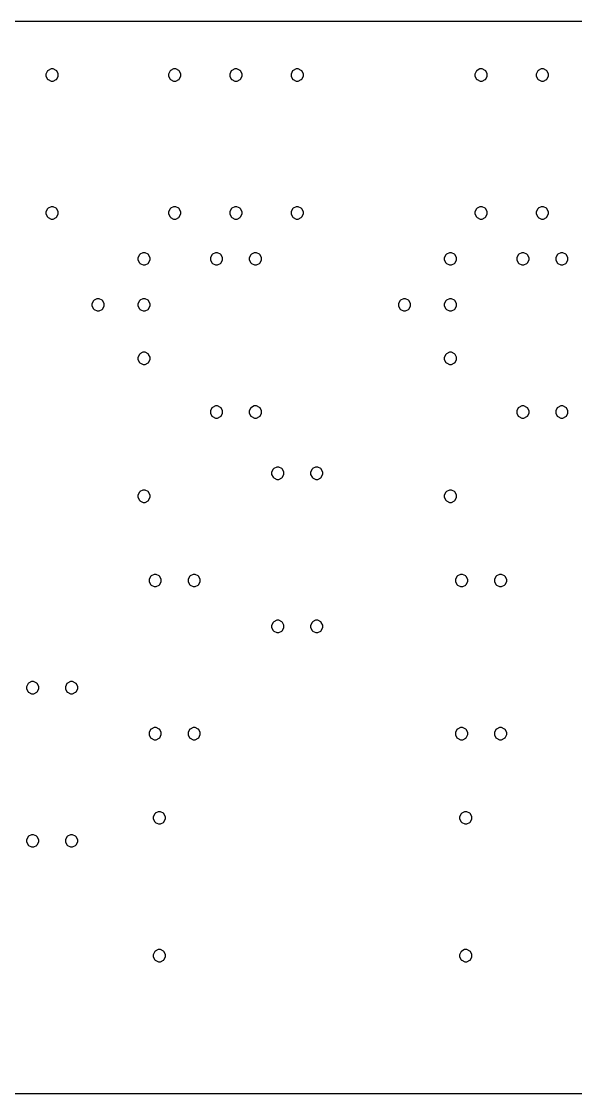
# Model space of a CAD drawing. Extents: x 0 to 294, y 0 to 70.
# Drawn here: x 184.5 to 220.7, y 0 to 70 of the extents above; entities that cross this region are included whole.
import ezdxf

# ---------------------------------------------------------------- set-up
doc = ezdxf.new("R2010")
doc.units = 0
doc.layers.get('0').update_dxf_attribs({"linetype": 'CONTINUOUS'})

msp = doc.modelspace()

# ---------------------------------------------------------------- linework, layer by layer
at = {"color": 0}
for p, q in [((220.5, 70.0003), (55.1243, 70.0003)), ((294, 70.0003), (220.5, 70.0003)), ((186.198, 66.7646), (186.1, 66.566)), ((186.1, 66.566), (186.1, 66.5)), ((186.217, 66.7826), (186.198, 66.7646)), ((186.235, 66.8016), (186.217, 66.7826)), ((186.428, 66.8997), (186.235, 66.8016)), ((186.499, 66.8997), (186.428, 66.8997)), ((186.566, 66.8997), (186.499, 66.8997)), ((186.764, 66.8016), (186.566, 66.8997)), ((186.783, 66.7826), (186.764, 66.8016)), ((186.801, 66.7646), (186.783, 66.7826)), ((186.901, 66.5716), (186.801, 66.7646)), ((186.901, 66.5), (186.901, 66.5716)), ((194.197, 66.7646), (194.099, 66.566)), ((194.099, 66.566), (194.099, 66.5)), ((194.217, 66.7826), (194.197, 66.7646)), ((194.235, 66.8016), (194.217, 66.7826)), ((194.429, 66.8997), (194.235, 66.8016)), ((194.501, 66.8997), (194.429, 66.8997)), ((194.565, 66.8997), (194.501, 66.8997)), ((194.764, 66.8016), (194.565, 66.8997)), ((194.783, 66.7826), (194.764, 66.8016)), ((194.801, 66.7646), (194.783, 66.7826)), ((194.9, 66.5716), (194.801, 66.7646)), ((194.9, 66.5), (194.9, 66.5716)), ((198.198, 66.7646), (198.1, 66.566)), ((198.1, 66.566), (198.1, 66.5)), ((198.217, 66.7826), (198.198, 66.7646)), ((198.235, 66.8016), (198.217, 66.7826)), ((198.428, 66.8997), (198.235, 66.8016)), ((198.5, 66.8997), (198.428, 66.8997)), ((198.566, 66.8997), (198.5, 66.8997)), ((198.764, 66.8016), (198.566, 66.8997)), ((198.783, 66.7826), (198.764, 66.8016)), ((198.801, 66.7646), (198.783, 66.7826)), ((198.901, 66.5716), (198.801, 66.7646)), ((198.901, 66.5), (198.901, 66.5716)), ((202.198, 66.7646), (202.1, 66.566)), ((202.1, 66.566), (202.1, 66.5)), ((202.218, 66.7826), (202.198, 66.7646)), ((202.236, 66.8016), (202.218, 66.7826)), ((202.428, 66.8997), (202.236, 66.8016)), ((202.5, 66.8997), (202.428, 66.8997)), ((202.565, 66.8997), (202.5, 66.8997)), ((202.763, 66.8016), (202.565, 66.8997)), ((202.782, 66.7826), (202.763, 66.8016)), ((202.8, 66.7646), (202.782, 66.7826)), ((202.899, 66.5716), (202.8, 66.7646)), ((202.899, 66.5), (202.899, 66.5716)), ((214.198, 66.7646), (214.1, 66.566)), ((214.1, 66.566), (214.1, 66.5)), ((214.217, 66.7826), (214.198, 66.7646)), ((214.235, 66.8016), (214.217, 66.7826)), ((214.428, 66.8997), (214.235, 66.8016)), ((214.5, 66.8997), (214.428, 66.8997)), ((214.565, 66.8997), (214.5, 66.8997)), ((214.763, 66.8016), (214.565, 66.8997)), ((214.782, 66.7826), (214.763, 66.8016)), ((214.8, 66.7646), (214.782, 66.7826)), ((214.9, 66.5716), (214.8, 66.7646)), ((214.9, 66.5), (214.9, 66.5716)), ((218.197, 66.7646), (218.099, 66.566)), ((218.099, 66.566), (218.099, 66.5)), ((218.216, 66.7826), (218.197, 66.7646)), ((218.234, 66.8016), (218.216, 66.7826)), ((218.429, 66.8997), (218.234, 66.8016)), ((218.5, 66.8997), (218.429, 66.8997)), ((218.565, 66.8997), (218.5, 66.8997)), ((218.763, 66.8016), (218.565, 66.8997)), ((218.783, 66.7826), (218.763, 66.8016)), ((218.801, 66.7646), (218.783, 66.7826)), ((218.9, 66.5716), (218.801, 66.7646)), ((218.9, 66.5), (218.9, 66.5716)), ((186.1, 66.5), (186.1, 66.4298)), ((186.1, 66.4298), (186.198, 66.2368)), ((186.198, 66.2368), (186.217, 66.2174)), ((186.217, 66.2174), (186.235, 66.1995)), ((186.235, 66.1995), (186.434, 66.1003)), ((186.434, 66.1003), (186.499, 66.1003)), ((186.499, 66.1003), (186.57, 66.1003)), ((186.57, 66.1003), (186.764, 66.1995)), ((186.764, 66.1995), (186.783, 66.2174)), ((186.783, 66.2174), (186.801, 66.2368)), ((186.801, 66.2368), (186.901, 66.4351)), ((186.901, 66.4351), (186.901, 66.5)), ((194.099, 66.5), (194.099, 66.4298)), ((194.099, 66.4298), (194.197, 66.2368)), ((194.197, 66.2368), (194.217, 66.2174)), ((194.217, 66.2174), (194.235, 66.1995)), ((194.235, 66.1995), (194.433, 66.1003)), ((194.433, 66.1003), (194.501, 66.1003)), ((194.501, 66.1003), (194.571, 66.1003)), ((194.571, 66.1003), (194.764, 66.1995)), ((194.764, 66.1995), (194.783, 66.2174)), ((194.783, 66.2174), (194.801, 66.2368)), ((194.801, 66.2368), (194.9, 66.4351)), ((194.9, 66.4351), (194.9, 66.5)), ((198.1, 66.5), (198.1, 66.4298)), ((198.1, 66.4298), (198.198, 66.2368)), ((198.198, 66.2368), (198.217, 66.2174)), ((198.217, 66.2174), (198.235, 66.1995)), ((198.235, 66.1995), (198.433, 66.1003)), ((198.433, 66.1003), (198.5, 66.1003)), ((198.5, 66.1003), (198.57, 66.1003)), ((198.57, 66.1003), (198.764, 66.1995)), ((198.764, 66.1995), (198.783, 66.2174)), ((198.783, 66.2174), (198.801, 66.2368)), ((198.801, 66.2368), (198.901, 66.4351)), ((198.901, 66.4351), (198.901, 66.5)), ((202.1, 66.5), (202.1, 66.4298)), ((202.1, 66.4298), (202.198, 66.2368)), ((202.198, 66.2368), (202.218, 66.2174)), ((202.218, 66.2174), (202.236, 66.1995)), ((202.236, 66.1995), (202.434, 66.1003)), ((202.434, 66.1003), (202.5, 66.1003)), ((202.5, 66.1003), (202.57, 66.1003)), ((202.57, 66.1003), (202.763, 66.1995)), ((202.763, 66.1995), (202.782, 66.2174)), ((202.782, 66.2174), (202.8, 66.2368)), ((202.8, 66.2368), (202.899, 66.4351)), ((202.899, 66.4351), (202.899, 66.5)), ((214.1, 66.5), (214.1, 66.4298)), ((214.1, 66.4298), (214.198, 66.2368)), ((214.198, 66.2368), (214.217, 66.2174)), ((214.217, 66.2174), (214.235, 66.1995)), ((214.235, 66.1995), (214.434, 66.1003)), ((214.434, 66.1003), (214.5, 66.1003)), ((214.5, 66.1003), (214.57, 66.1003)), ((214.57, 66.1003), (214.763, 66.1995)), ((214.763, 66.1995), (214.782, 66.2174)), ((214.782, 66.2174), (214.8, 66.2368)), ((214.8, 66.2368), (214.9, 66.4351)), ((214.9, 66.4351), (214.9, 66.5)), ((218.099, 66.5), (218.099, 66.4298)), ((218.099, 66.4298), (218.197, 66.2368)), ((218.197, 66.2368), (218.216, 66.2174)), ((218.216, 66.2174), (218.234, 66.1995)), ((218.234, 66.1995), (218.433, 66.1003)), ((218.433, 66.1003), (218.5, 66.1003)), ((218.5, 66.1003), (218.571, 66.1003)), ((218.571, 66.1003), (218.763, 66.1995)), ((218.763, 66.1995), (218.783, 66.2174)), ((218.783, 66.2174), (218.801, 66.2368)), ((218.801, 66.2368), (218.9, 66.4351)), ((218.9, 66.4351), (218.9, 66.5)), ((186.198, 57.7645), (186.1, 57.5663)), ((186.1, 57.5663), (186.1, 57.5)), ((186.1, 57.5), (186.1, 57.4298)), ((186.1, 57.4298), (186.198, 57.2368)), ((186.217, 57.7825), (186.198, 57.7645)), ((186.235, 57.8019), (186.217, 57.7825)), ((186.428, 57.8997), (186.235, 57.8019)), ((186.499, 57.8997), (186.428, 57.8997)), ((186.566, 57.8997), (186.499, 57.8997)), ((186.764, 57.8019), (186.566, 57.8997)), ((186.783, 57.7825), (186.764, 57.8019)), ((186.801, 57.7645), (186.783, 57.7825)), ((186.901, 57.5716), (186.801, 57.7645)), ((186.801, 57.2368), (186.901, 57.4354)), ((186.901, 57.5), (186.901, 57.5716)), ((186.901, 57.4354), (186.901, 57.5)), ((194.197, 57.7645), (194.099, 57.5663)), ((194.099, 57.5663), (194.099, 57.5)), ((194.099, 57.5), (194.099, 57.4298)), ((194.099, 57.4298), (194.197, 57.2368)), ((194.217, 57.7825), (194.197, 57.7645)), ((194.235, 57.8019), (194.217, 57.7825)), ((194.429, 57.8997), (194.235, 57.8019)), ((194.501, 57.8997), (194.429, 57.8997)), ((194.565, 57.8997), (194.501, 57.8997)), ((194.764, 57.8019), (194.565, 57.8997)), ((194.783, 57.7825), (194.764, 57.8019)), ((194.801, 57.7645), (194.783, 57.7825)), ((194.9, 57.5716), (194.801, 57.7645)), ((194.801, 57.2368), (194.9, 57.4354)), ((194.9, 57.5), (194.9, 57.5716)), ((194.9, 57.4354), (194.9, 57.5)), ((198.198, 57.7645), (198.1, 57.5663)), ((198.1, 57.5663), (198.1, 57.5)), ((198.1, 57.5), (198.1, 57.4298)), ((198.1, 57.4298), (198.198, 57.2368)), ((198.217, 57.7825), (198.198, 57.7645)), ((198.235, 57.8019), (198.217, 57.7825)), ((198.428, 57.8997), (198.235, 57.8019)), ((198.5, 57.8997), (198.428, 57.8997)), ((198.566, 57.8997), (198.5, 57.8997)), ((198.764, 57.8019), (198.566, 57.8997)), ((198.783, 57.7825), (198.764, 57.8019)), ((198.801, 57.7645), (198.783, 57.7825)), ((198.901, 57.5716), (198.801, 57.7645)), ((198.801, 57.2368), (198.901, 57.4354)), ((198.901, 57.5), (198.901, 57.5716)), ((198.901, 57.4354), (198.901, 57.5)), ((202.198, 57.7645), (202.1, 57.5663)), ((202.1, 57.5663), (202.1, 57.5)), ((202.1, 57.5), (202.1, 57.4298)), ((202.1, 57.4298), (202.198, 57.2368)), ((202.218, 57.7825), (202.198, 57.7645)), ((202.236, 57.8019), (202.218, 57.7825)), ((202.428, 57.8997), (202.236, 57.8019)), ((202.5, 57.8997), (202.428, 57.8997)), ((202.565, 57.8997), (202.5, 57.8997)), ((202.763, 57.8019), (202.565, 57.8997)), ((202.782, 57.7825), (202.763, 57.8019)), ((202.8, 57.7645), (202.782, 57.7825)), ((202.899, 57.5716), (202.8, 57.7645)), ((202.8, 57.2368), (202.899, 57.4354)), ((202.899, 57.5), (202.899, 57.5716)), ((202.899, 57.4354), (202.899, 57.5)), ((214.198, 57.7645), (214.1, 57.5663)), ((214.1, 57.5663), (214.1, 57.5)), ((214.1, 57.5), (214.1, 57.4298)), ((214.1, 57.4298), (214.198, 57.2368)), ((214.217, 57.7825), (214.198, 57.7645)), ((214.235, 57.8019), (214.217, 57.7825)), ((214.428, 57.8997), (214.235, 57.8019)), ((214.5, 57.8997), (214.428, 57.8997)), ((214.565, 57.8997), (214.5, 57.8997)), ((214.763, 57.8019), (214.565, 57.8997)), ((214.782, 57.7825), (214.763, 57.8019)), ((214.8, 57.7645), (214.782, 57.7825)), ((214.9, 57.5716), (214.8, 57.7645)), ((214.8, 57.2368), (214.9, 57.4354)), ((214.9, 57.5), (214.9, 57.5716)), ((214.9, 57.4354), (214.9, 57.5)), ((218.197, 57.7645), (218.099, 57.5663)), ((218.099, 57.5663), (218.099, 57.5)), ((218.099, 57.5), (218.099, 57.4298)), ((218.099, 57.4298), (218.197, 57.2368)), ((218.216, 57.7825), (218.197, 57.7645)), ((218.234, 57.8019), (218.216, 57.7825)), ((218.429, 57.8997), (218.234, 57.8019)), ((218.5, 57.8997), (218.429, 57.8997)), ((218.565, 57.8997), (218.5, 57.8997)), ((218.763, 57.8019), (218.565, 57.8997)), ((218.783, 57.7825), (218.763, 57.8019)), ((218.801, 57.7645), (218.783, 57.7825)), ((218.9, 57.5716), (218.801, 57.7645)), ((218.801, 57.2368), (218.9, 57.4354)), ((218.9, 57.5), (218.9, 57.5716)), ((218.9, 57.4354), (218.9, 57.5)), ((186.198, 57.2368), (186.217, 57.2174)), ((186.217, 57.2174), (186.235, 57.1997)), ((186.235, 57.1997), (186.434, 57.1003)), ((186.434, 57.1003), (186.499, 57.1003)), ((186.499, 57.1003), (186.57, 57.1003)), ((186.57, 57.1003), (186.764, 57.1997)), ((186.764, 57.1997), (186.783, 57.2174)), ((186.783, 57.2174), (186.801, 57.2368)), ((194.197, 57.2368), (194.217, 57.2174)), ((194.217, 57.2174), (194.235, 57.1997)), ((194.235, 57.1997), (194.433, 57.1003)), ((194.433, 57.1003), (194.501, 57.1003)), ((194.501, 57.1003), (194.571, 57.1003)), ((194.571, 57.1003), (194.764, 57.1997)), ((194.764, 57.1997), (194.783, 57.2174)), ((194.783, 57.2174), (194.801, 57.2368)), ((198.198, 57.2368), (198.217, 57.2174)), ((198.217, 57.2174), (198.235, 57.1997)), ((198.235, 57.1997), (198.433, 57.1003)), ((198.433, 57.1003), (198.5, 57.1003)), ((198.5, 57.1003), (198.57, 57.1003)), ((198.57, 57.1003), (198.764, 57.1997)), ((198.764, 57.1997), (198.783, 57.2174)), ((198.783, 57.2174), (198.801, 57.2368)), ((202.198, 57.2368), (202.218, 57.2174)), ((202.218, 57.2174), (202.236, 57.1997)), ((202.236, 57.1997), (202.434, 57.1003)), ((202.434, 57.1003), (202.5, 57.1003)), ((202.5, 57.1003), (202.57, 57.1003)), ((202.57, 57.1003), (202.763, 57.1997)), ((202.763, 57.1997), (202.782, 57.2174)), ((202.782, 57.2174), (202.8, 57.2368)), ((214.198, 57.2368), (214.217, 57.2174)), ((214.217, 57.2174), (214.235, 57.1997)), ((214.235, 57.1997), (214.434, 57.1003)), ((214.434, 57.1003), (214.5, 57.1003)), ((214.5, 57.1003), (214.57, 57.1003)), ((214.57, 57.1003), (214.763, 57.1997)), ((214.763, 57.1997), (214.782, 57.2174)), ((214.782, 57.2174), (214.8, 57.2368)), ((218.197, 57.2368), (218.216, 57.2174)), ((218.216, 57.2174), (218.234, 57.1997)), ((218.234, 57.1997), (218.433, 57.1003)), ((218.433, 57.1003), (218.5, 57.1003)), ((218.5, 57.1003), (218.571, 57.1003)), ((218.571, 57.1003), (218.763, 57.1997)), ((218.763, 57.1997), (218.783, 57.2174)), ((218.783, 57.2174), (218.801, 57.2368)), ((192.198, 54.7645), (192.1, 54.5663)), ((192.217, 54.7825), (192.198, 54.7645)), ((192.235, 54.8019), (192.217, 54.7825)), ((192.428, 54.8996), (192.235, 54.8019)), ((192.5, 54.8996), (192.428, 54.8996)), ((192.566, 54.8996), (192.5, 54.8996)), ((192.764, 54.8019), (192.566, 54.8996)), ((192.784, 54.7825), (192.764, 54.8019)), ((192.801, 54.7645), (192.784, 54.7825)), ((192.901, 54.5715), (192.801, 54.7645)), ((196.927, 54.7645), (196.829, 54.5663)), ((196.946, 54.7825), (196.927, 54.7645)), ((196.964, 54.8019), (196.946, 54.7825)), ((197.159, 54.8996), (196.964, 54.8019)), ((197.23, 54.8996), (197.159, 54.8996)), ((197.295, 54.8996), (197.23, 54.8996)), ((197.493, 54.8019), (197.295, 54.8996)), ((197.513, 54.7825), (197.493, 54.8019)), ((197.531, 54.7645), (197.513, 54.7825)), ((197.63, 54.5715), (197.531, 54.7645)), ((199.468, 54.7645), (199.371, 54.5663)), ((199.488, 54.7825), (199.468, 54.7645)), ((199.505, 54.8019), (199.488, 54.7825)), ((199.698, 54.8996), (199.505, 54.8019)), ((199.77, 54.8996), (199.698, 54.8996)), ((199.835, 54.8996), (199.77, 54.8996)), ((200.033, 54.8019), (199.835, 54.8996)), ((200.053, 54.7825), (200.033, 54.8019)), ((200.071, 54.7645), (200.053, 54.7825)), ((200.17, 54.5715), (200.071, 54.7645)), ((212.197, 54.7645), (212.1, 54.5663)), ((212.217, 54.7825), (212.197, 54.7645)), ((212.234, 54.8019), (212.217, 54.7825)), ((212.429, 54.8996), (212.234, 54.8019)), ((212.5, 54.8996), (212.429, 54.8996)), ((212.565, 54.8996), (212.5, 54.8996)), ((212.763, 54.8019), (212.565, 54.8996)), ((212.783, 54.7825), (212.763, 54.8019)), ((212.801, 54.7645), (212.783, 54.7825)), ((212.9, 54.5715), (212.801, 54.7645)), ((216.928, 54.7645), (216.83, 54.5663)), ((216.947, 54.7825), (216.928, 54.7645)), ((216.965, 54.8019), (216.947, 54.7825)), ((217.158, 54.8996), (216.965, 54.8019)), ((217.23, 54.8996), (217.158, 54.8996)), ((217.295, 54.8996), (217.23, 54.8996)), ((217.493, 54.8019), (217.295, 54.8996)), ((217.512, 54.7825), (217.493, 54.8019)), ((217.53, 54.7645), (217.512, 54.7825)), ((217.629, 54.5715), (217.53, 54.7645)), ((219.468, 54.7645), (219.37, 54.5663)), ((219.487, 54.7825), (219.468, 54.7645)), ((219.505, 54.8019), (219.487, 54.7825)), ((219.698, 54.8996), (219.505, 54.8019)), ((219.77, 54.8996), (219.698, 54.8996)), ((219.836, 54.8996), (219.77, 54.8996)), ((220.034, 54.8019), (219.836, 54.8996)), ((220.053, 54.7825), (220.034, 54.8019)), ((220.071, 54.7645), (220.053, 54.7825)), ((220.17, 54.5715), (220.071, 54.7645)), ((192.1, 54.5663), (192.1, 54.4999)), ((192.1, 54.4999), (192.1, 54.4297)), ((192.1, 54.4297), (192.198, 54.2368)), ((192.198, 54.2368), (192.217, 54.2177)), ((192.217, 54.2177), (192.235, 54.1997)), ((192.235, 54.1997), (192.433, 54.1002)), ((192.433, 54.1002), (192.5, 54.1002)), ((192.5, 54.1002), (192.57, 54.1002)), ((192.57, 54.1002), (192.764, 54.1997)), ((192.764, 54.1997), (192.784, 54.2177)), ((192.784, 54.2177), (192.801, 54.2368)), ((192.801, 54.2368), (192.901, 54.4354)), ((192.901, 54.4999), (192.901, 54.5715)), ((192.901, 54.4354), (192.901, 54.4999)), ((196.829, 54.5663), (196.829, 54.4999)), ((196.829, 54.4999), (196.829, 54.4297)), ((196.829, 54.4297), (196.927, 54.2368)), ((196.927, 54.2368), (196.946, 54.2177)), ((196.946, 54.2177), (196.964, 54.1997)), ((196.964, 54.1997), (197.163, 54.1002)), ((197.163, 54.1002), (197.23, 54.1002)), ((197.23, 54.1002), (197.3, 54.1002)), ((197.3, 54.1002), (197.493, 54.1997)), ((197.493, 54.1997), (197.513, 54.2177)), ((197.513, 54.2177), (197.531, 54.2368)), ((197.531, 54.2368), (197.63, 54.4354)), ((197.63, 54.4999), (197.63, 54.5715)), ((197.63, 54.4354), (197.63, 54.4999)), ((199.371, 54.5663), (199.371, 54.4999)), ((199.371, 54.4999), (199.371, 54.4297)), ((199.371, 54.4297), (199.468, 54.2368)), ((199.468, 54.2368), (199.488, 54.2177)), ((199.488, 54.2177), (199.505, 54.1997)), ((199.505, 54.1997), (199.704, 54.1002)), ((199.704, 54.1002), (199.77, 54.1002)), ((199.77, 54.1002), (199.84, 54.1002)), ((199.84, 54.1002), (200.033, 54.1997)), ((200.033, 54.1997), (200.053, 54.2177)), ((200.053, 54.2177), (200.071, 54.2368)), ((200.071, 54.2368), (200.17, 54.4354)), ((200.17, 54.4999), (200.17, 54.5715)), ((200.17, 54.4354), (200.17, 54.4999)), ((212.1, 54.5663), (212.1, 54.4999)), ((212.1, 54.4999), (212.1, 54.4297)), ((212.1, 54.4297), (212.197, 54.2368)), ((212.197, 54.2368), (212.217, 54.2177)), ((212.217, 54.2177), (212.234, 54.1997)), ((212.234, 54.1997), (212.433, 54.1002)), ((212.433, 54.1002), (212.5, 54.1002)), ((212.5, 54.1002), (212.571, 54.1002)), ((212.571, 54.1002), (212.763, 54.1997)), ((212.763, 54.1997), (212.783, 54.2177)), ((212.783, 54.2177), (212.801, 54.2368)), ((212.801, 54.2368), (212.9, 54.4354)), ((212.9, 54.4999), (212.9, 54.5715)), ((212.9, 54.4354), (212.9, 54.4999)), ((216.83, 54.5663), (216.83, 54.4999)), ((216.83, 54.4999), (216.83, 54.4297)), ((216.83, 54.4297), (216.928, 54.2368)), ((216.928, 54.2368), (216.947, 54.2177)), ((216.947, 54.2177), (216.965, 54.1997)), ((216.965, 54.1997), (217.164, 54.1002)), ((217.164, 54.1002), (217.23, 54.1002)), ((217.23, 54.1002), (217.3, 54.1002)), ((217.3, 54.1002), (217.493, 54.1997)), ((217.493, 54.1997), (217.512, 54.2177)), ((217.512, 54.2177), (217.53, 54.2368)), ((217.53, 54.2368), (217.629, 54.4354)), ((217.629, 54.4999), (217.629, 54.5715)), ((217.629, 54.4354), (217.629, 54.4999)), ((219.37, 54.5663), (219.37, 54.4999)), ((219.37, 54.4999), (219.37, 54.4297)), ((219.37, 54.4297), (219.468, 54.2368)), ((219.468, 54.2368), (219.487, 54.2177)), ((219.487, 54.2177), (219.505, 54.1997)), ((219.505, 54.1997), (219.703, 54.1002)), ((219.703, 54.1002), (219.77, 54.1002)), ((219.77, 54.1002), (219.84, 54.1002)), ((219.84, 54.1002), (220.034, 54.1997)), ((220.034, 54.1997), (220.053, 54.2177)), ((220.053, 54.2177), (220.071, 54.2368)), ((220.071, 54.2368), (220.17, 54.4354)), ((220.17, 54.4999), (220.17, 54.5715)), ((220.17, 54.4354), (220.17, 54.4999)), ((189.235, 51.8019), (189.217, 51.7825)), ((189.428, 51.8996), (189.235, 51.8019)), ((189.5, 51.8996), (189.428, 51.8996)), ((189.566, 51.8996), (189.5, 51.8996)), ((189.764, 51.8019), (189.566, 51.8996)), ((189.784, 51.7825), (189.764, 51.8019)), ((192.235, 51.8019), (192.217, 51.7825)), ((192.428, 51.8996), (192.235, 51.8019)), ((192.5, 51.8996), (192.428, 51.8996)), ((192.566, 51.8996), (192.5, 51.8996)), ((192.764, 51.8019), (192.566, 51.8996)), ((192.784, 51.7825), (192.764, 51.8019)), ((209.234, 51.8019), (209.217, 51.7825)), ((209.429, 51.8996), (209.234, 51.8019)), ((209.5, 51.8996), (209.429, 51.8996)), ((209.565, 51.8996), (209.5, 51.8996)), ((209.763, 51.8019), (209.565, 51.8996)), ((209.783, 51.7825), (209.763, 51.8019)), ((212.234, 51.8019), (212.217, 51.7825)), ((212.429, 51.8996), (212.234, 51.8019)), ((212.5, 51.8996), (212.429, 51.8996)), ((212.565, 51.8996), (212.5, 51.8996)), ((212.763, 51.8019), (212.565, 51.8996)), ((212.783, 51.7825), (212.763, 51.8019)), ((189.198, 51.7645), (189.1, 51.5662)), ((189.1, 51.5662), (189.1, 51.4999)), ((189.1, 51.4999), (189.1, 51.4297)), ((189.1, 51.4297), (189.198, 51.2367)), ((189.217, 51.7825), (189.198, 51.7645)), ((189.198, 51.2367), (189.217, 51.2177)), ((189.217, 51.2177), (189.235, 51.1997)), ((189.235, 51.1997), (189.434, 51.1006)), ((189.434, 51.1006), (189.5, 51.1006)), ((189.5, 51.1006), (189.57, 51.1006)), ((189.57, 51.1006), (189.764, 51.1997)), ((189.764, 51.1997), (189.784, 51.2177)), ((189.802, 51.7645), (189.784, 51.7825)), ((189.784, 51.2177), (189.802, 51.2367)), ((189.901, 51.5719), (189.802, 51.7645)), ((189.802, 51.2367), (189.901, 51.4354)), ((189.901, 51.4999), (189.901, 51.5719)), ((189.901, 51.4354), (189.901, 51.4999)), ((192.198, 51.7645), (192.1, 51.5662)), ((192.1, 51.5662), (192.1, 51.4999)), ((192.1, 51.4999), (192.1, 51.4297)), ((192.1, 51.4297), (192.198, 51.2367)), ((192.217, 51.7825), (192.198, 51.7645)), ((192.198, 51.2367), (192.217, 51.2177)), ((192.217, 51.2177), (192.235, 51.1997)), ((192.235, 51.1997), (192.433, 51.1006)), ((192.433, 51.1006), (192.5, 51.1006)), ((192.5, 51.1006), (192.57, 51.1006)), ((192.57, 51.1006), (192.764, 51.1997)), ((192.764, 51.1997), (192.784, 51.2177)), ((192.801, 51.7645), (192.784, 51.7825)), ((192.784, 51.2177), (192.801, 51.2367)), ((192.901, 51.5719), (192.801, 51.7645)), ((192.801, 51.2367), (192.901, 51.4354)), ((192.901, 51.4999), (192.901, 51.5719)), ((192.901, 51.4354), (192.901, 51.4999)), ((209.197, 51.7645), (209.1, 51.5662)), ((209.1, 51.5662), (209.1, 51.4999)), ((209.1, 51.4999), (209.1, 51.4297)), ((209.1, 51.4297), (209.197, 51.2367)), ((209.217, 51.7825), (209.197, 51.7645)), ((209.197, 51.2367), (209.217, 51.2177)), ((209.217, 51.2177), (209.234, 51.1997)), ((209.234, 51.1997), (209.433, 51.1006)), ((209.433, 51.1006), (209.5, 51.1006)), ((209.5, 51.1006), (209.571, 51.1006)), ((209.571, 51.1006), (209.763, 51.1997)), ((209.763, 51.1997), (209.783, 51.2177)), ((209.801, 51.7645), (209.783, 51.7825)), ((209.783, 51.2177), (209.801, 51.2367)), ((209.9, 51.5719), (209.801, 51.7645)), ((209.801, 51.2367), (209.9, 51.4354)), ((209.9, 51.4999), (209.9, 51.5719)), ((209.9, 51.4354), (209.9, 51.4999)), ((212.197, 51.7645), (212.1, 51.5662)), ((212.1, 51.5662), (212.1, 51.4999)), ((212.1, 51.4999), (212.1, 51.4297)), ((212.1, 51.4297), (212.197, 51.2367)), ((212.217, 51.7825), (212.197, 51.7645)), ((212.197, 51.2367), (212.217, 51.2177)), ((212.217, 51.2177), (212.234, 51.1997)), ((212.234, 51.1997), (212.433, 51.1006)), ((212.433, 51.1006), (212.5, 51.1006)), ((212.5, 51.1006), (212.571, 51.1006)), ((212.571, 51.1006), (212.763, 51.1997)), ((212.763, 51.1997), (212.783, 51.2177)), ((212.801, 51.7645), (212.783, 51.7825)), ((212.783, 51.2177), (212.801, 51.2367)), ((212.9, 51.5719), (212.801, 51.7645)), ((212.801, 51.2367), (212.9, 51.4354)), ((212.9, 51.4999), (212.9, 51.5719)), ((212.9, 51.4354), (212.9, 51.4999)), ((192.235, 48.3016), (192.217, 48.2822)), ((192.428, 48.3993), (192.235, 48.3016)), ((192.5, 48.3993), (192.428, 48.3993)), ((192.566, 48.3993), (192.5, 48.3993)), ((192.764, 48.3016), (192.566, 48.3993)), ((192.784, 48.2822), (192.764, 48.3016)), ((212.234, 48.3016), (212.217, 48.2822)), ((212.429, 48.3993), (212.234, 48.3016)), ((212.5, 48.3993), (212.429, 48.3993)), ((212.565, 48.3993), (212.5, 48.3993)), ((212.763, 48.3016), (212.565, 48.3993)), ((212.783, 48.2822), (212.763, 48.3016)), ((192.198, 48.2646), (192.1, 48.066)), ((192.1, 48.066), (192.1, 48)), ((192.1, 48), (192.1, 47.9294)), ((192.1, 47.9294), (192.198, 47.7365)), ((192.217, 48.2822), (192.198, 48.2646)), ((192.198, 47.7365), (192.217, 47.7174)), ((192.217, 47.7174), (192.235, 47.6994)), ((192.235, 47.6994), (192.433, 47.6003)), ((192.433, 47.6003), (192.5, 47.6003)), ((192.5, 47.6003), (192.57, 47.6003)), ((192.57, 47.6003), (192.764, 47.6994)), ((192.764, 47.6994), (192.784, 47.7174)), ((192.801, 48.2646), (192.784, 48.2822)), ((192.784, 47.7174), (192.801, 47.7365)), ((192.901, 48.0716), (192.801, 48.2646)), ((192.801, 47.7365), (192.901, 47.9351)), ((192.901, 48), (192.901, 48.0716)), ((192.901, 47.9351), (192.901, 48)), ((212.197, 48.2646), (212.1, 48.066)), ((212.1, 48.066), (212.1, 48)), ((212.1, 48), (212.1, 47.9294)), ((212.1, 47.9294), (212.197, 47.7365)), ((212.217, 48.2822), (212.197, 48.2646)), ((212.197, 47.7365), (212.217, 47.7174)), ((212.217, 47.7174), (212.234, 47.6994)), ((212.234, 47.6994), (212.433, 47.6003)), ((212.433, 47.6003), (212.5, 47.6003)), ((212.5, 47.6003), (212.571, 47.6003)), ((212.571, 47.6003), (212.763, 47.6994)), ((212.763, 47.6994), (212.783, 47.7174)), ((212.801, 48.2646), (212.783, 48.2822)), ((212.783, 47.7174), (212.801, 47.7365)), ((212.9, 48.0716), (212.801, 48.2646)), ((212.801, 47.7365), (212.9, 47.9351)), ((212.9, 48), (212.9, 48.0716)), ((212.9, 47.9351), (212.9, 48)), ((196.964, 44.8014), (196.946, 44.782)), ((197.159, 44.8991), (196.964, 44.8014)), ((197.23, 44.8991), (197.159, 44.8991)), ((197.295, 44.8991), (197.23, 44.8991)), ((197.493, 44.8014), (197.295, 44.8991)), ((197.513, 44.782), (197.493, 44.8014)), ((199.505, 44.8014), (199.488, 44.782)), ((199.698, 44.8991), (199.505, 44.8014)), ((199.77, 44.8991), (199.698, 44.8991)), ((199.835, 44.8991), (199.77, 44.8991)), ((200.033, 44.8014), (199.835, 44.8991)), ((200.053, 44.782), (200.033, 44.8014)), ((216.965, 44.8014), (216.947, 44.782)), ((217.158, 44.8991), (216.965, 44.8014)), ((217.23, 44.8991), (217.158, 44.8991)), ((217.295, 44.8991), (217.23, 44.8991)), ((217.493, 44.8014), (217.295, 44.8991)), ((217.512, 44.782), (217.493, 44.8014)), ((219.505, 44.8014), (219.487, 44.782)), ((219.698, 44.8991), (219.505, 44.8014)), ((219.77, 44.8991), (219.698, 44.8991)), ((219.836, 44.8991), (219.77, 44.8991)), ((220.034, 44.8014), (219.836, 44.8991)), ((220.053, 44.782), (220.034, 44.8014)), ((196.927, 44.7643), (196.829, 44.5657)), ((196.829, 44.5657), (196.829, 44.4997)), ((196.829, 44.4997), (196.829, 44.4292)), ((196.829, 44.4292), (196.927, 44.2366)), ((196.946, 44.782), (196.927, 44.7643)), ((196.927, 44.2366), (196.946, 44.2172)), ((196.946, 44.2172), (196.964, 44.1992)), ((196.964, 44.1992), (197.163, 44.1)), ((197.3, 44.1), (197.493, 44.1992)), ((197.493, 44.1992), (197.513, 44.2172)), ((197.531, 44.7643), (197.513, 44.782)), ((197.513, 44.2172), (197.531, 44.2366)), ((197.63, 44.5714), (197.531, 44.7643)), ((197.531, 44.2366), (197.63, 44.4348)), ((197.63, 44.4997), (197.63, 44.5714)), ((197.63, 44.4348), (197.63, 44.4997)), ((199.468, 44.7643), (199.371, 44.5657)), ((199.371, 44.5657), (199.371, 44.4997)), ((199.371, 44.4997), (199.371, 44.4292)), ((199.371, 44.4292), (199.468, 44.2366)), ((199.488, 44.782), (199.468, 44.7643)), ((199.468, 44.2366), (199.488, 44.2172)), ((199.488, 44.2172), (199.505, 44.1992)), ((199.505, 44.1992), (199.704, 44.1)), ((199.84, 44.1), (200.033, 44.1992)), ((200.033, 44.1992), (200.053, 44.2172)), ((200.071, 44.7643), (200.053, 44.782)), ((200.053, 44.2172), (200.071, 44.2366)), ((200.17, 44.5714), (200.071, 44.7643)), ((200.071, 44.2366), (200.17, 44.4348)), ((200.17, 44.4997), (200.17, 44.5714)), ((200.17, 44.4348), (200.17, 44.4997)), ((216.928, 44.7643), (216.83, 44.5657)), ((216.83, 44.5657), (216.83, 44.4997)), ((216.83, 44.4997), (216.83, 44.4292)), ((216.83, 44.4292), (216.928, 44.2366)), ((216.947, 44.782), (216.928, 44.7643)), ((216.928, 44.2366), (216.947, 44.2172)), ((216.947, 44.2172), (216.965, 44.1992)), ((216.965, 44.1992), (217.164, 44.1)), ((217.3, 44.1), (217.493, 44.1992)), ((217.493, 44.1992), (217.512, 44.2172)), ((217.53, 44.7643), (217.512, 44.782)), ((217.512, 44.2172), (217.53, 44.2366)), ((217.629, 44.5714), (217.53, 44.7643)), ((217.53, 44.2366), (217.629, 44.4348)), ((217.629, 44.4997), (217.629, 44.5714)), ((217.629, 44.4348), (217.629, 44.4997)), ((219.468, 44.7643), (219.37, 44.5657)), ((219.37, 44.5657), (219.37, 44.4997)), ((219.37, 44.4997), (219.37, 44.4292)), ((219.37, 44.4292), (219.468, 44.2366)), ((219.487, 44.782), (219.468, 44.7643)), ((219.468, 44.2366), (219.487, 44.2172)), ((219.487, 44.2172), (219.505, 44.1992)), ((219.505, 44.1992), (219.703, 44.1)), ((219.84, 44.1), (220.034, 44.1992)), ((220.034, 44.1992), (220.053, 44.2172)), ((220.071, 44.7643), (220.053, 44.782)), ((220.053, 44.2172), (220.071, 44.2366)), ((220.17, 44.5714), (220.071, 44.7643)), ((220.071, 44.2366), (220.17, 44.4348)), ((220.17, 44.4997), (220.17, 44.5714)), ((220.17, 44.4348), (220.17, 44.4997)), ((197.163, 44.1), (197.23, 44.1)), ((197.23, 44.1), (197.3, 44.1)), ((199.704, 44.1), (199.77, 44.1)), ((199.77, 44.1), (199.84, 44.1)), ((217.164, 44.1), (217.23, 44.1)), ((217.23, 44.1), (217.3, 44.1)), ((219.703, 44.1), (219.77, 44.1)), ((219.77, 44.1), (219.84, 44.1)), ((200.928, 40.7652), (200.83, 40.5666)), ((200.947, 40.7829), (200.928, 40.7652)), ((200.965, 40.8023), (200.947, 40.7829)), ((201.158, 40.9004), (200.965, 40.8023)), ((201.229, 40.9004), (201.158, 40.9004)), ((201.296, 40.9004), (201.229, 40.9004)), ((201.494, 40.8023), (201.296, 40.9004)), ((201.513, 40.7829), (201.494, 40.8023)), ((201.531, 40.7652), (201.513, 40.7829)), ((201.631, 40.5723), (201.531, 40.7652)), ((203.467, 40.7652), (203.369, 40.5666)), ((203.487, 40.7829), (203.467, 40.7652)), ((203.504, 40.8023), (203.487, 40.7829)), ((203.699, 40.9004), (203.504, 40.8023)), ((203.77, 40.9004), (203.699, 40.9004)), ((203.835, 40.9004), (203.77, 40.9004)), ((204.034, 40.8023), (203.835, 40.9004)), ((204.053, 40.7829), (204.034, 40.8023)), ((204.071, 40.7652), (204.053, 40.7829)), ((204.17, 40.5723), (204.071, 40.7652)), ((200.83, 40.5666), (200.83, 40.5007)), ((200.83, 40.5007), (200.83, 40.4301)), ((200.83, 40.4301), (200.928, 40.2361)), ((200.928, 40.2361), (200.947, 40.2167)), ((200.947, 40.2167), (200.965, 40.1987)), ((200.965, 40.1987), (201.163, 40.0995)), ((201.163, 40.0995), (201.229, 40.0995)), ((201.229, 40.0995), (201.3, 40.0995)), ((201.3, 40.0995), (201.494, 40.1987)), ((201.494, 40.1987), (201.513, 40.2167)), ((201.513, 40.2167), (201.531, 40.2361)), ((201.531, 40.2361), (201.631, 40.4343)), ((201.631, 40.5007), (201.631, 40.5723)), ((201.631, 40.4343), (201.631, 40.5007)), ((203.369, 40.5666), (203.369, 40.5007)), ((203.369, 40.5007), (203.369, 40.4301)), ((203.369, 40.4301), (203.467, 40.2361)), ((203.467, 40.2361), (203.487, 40.2167)), ((203.487, 40.2167), (203.504, 40.1987)), ((203.504, 40.1987), (203.703, 40.0995)), ((203.703, 40.0995), (203.77, 40.0995)), ((203.77, 40.0995), (203.841, 40.0995)), ((203.841, 40.0995), (204.034, 40.1987)), ((204.034, 40.1987), (204.053, 40.2167)), ((204.053, 40.2167), (204.071, 40.2361)), ((204.071, 40.2361), (204.17, 40.4343)), ((204.17, 40.5007), (204.17, 40.5723)), ((204.17, 40.4343), (204.17, 40.5007)), ((192.198, 39.2645), (192.1, 39.0659)), ((192.217, 39.2825), (192.198, 39.2645)), ((192.235, 39.3016), (192.217, 39.2825)), ((192.428, 39.3996), (192.235, 39.3016)), ((192.5, 39.3996), (192.428, 39.3996)), ((192.566, 39.3996), (192.5, 39.3996)), ((192.764, 39.3016), (192.566, 39.3996)), ((192.784, 39.2825), (192.764, 39.3016)), ((192.801, 39.2645), (192.784, 39.2825)), ((192.901, 39.0715), (192.801, 39.2645)), ((212.197, 39.2645), (212.1, 39.0659)), ((212.217, 39.2825), (212.197, 39.2645)), ((212.234, 39.3016), (212.217, 39.2825)), ((212.429, 39.3996), (212.234, 39.3016)), ((212.5, 39.3996), (212.429, 39.3996)), ((212.565, 39.3996), (212.5, 39.3996)), ((212.763, 39.3016), (212.565, 39.3996)), ((212.783, 39.2825), (212.763, 39.3016)), ((212.801, 39.2645), (212.783, 39.2825)), ((212.9, 39.0715), (212.801, 39.2645)), ((192.1, 39.0659), (192.1, 38.9999)), ((192.1, 38.9999), (192.1, 38.9297)), ((192.1, 38.9297), (192.198, 38.7368)), ((192.198, 38.7368), (192.217, 38.7174)), ((192.217, 38.7174), (192.235, 38.6994)), ((192.235, 38.6994), (192.433, 38.6002)), ((192.433, 38.6002), (192.5, 38.6002)), ((192.5, 38.6002), (192.57, 38.6002)), ((192.57, 38.6002), (192.764, 38.6994)), ((192.764, 38.6994), (192.784, 38.7174)), ((192.784, 38.7174), (192.801, 38.7368)), ((192.801, 38.7368), (192.901, 38.935)), ((192.901, 38.9999), (192.901, 39.0715)), ((192.901, 38.935), (192.901, 38.9999)), ((212.1, 39.0659), (212.1, 38.9999)), ((212.1, 38.9999), (212.1, 38.9297)), ((212.1, 38.9297), (212.197, 38.7368)), ((212.197, 38.7368), (212.217, 38.7174)), ((212.217, 38.7174), (212.234, 38.6994)), ((212.234, 38.6994), (212.433, 38.6002)), ((212.433, 38.6002), (212.5, 38.6002)), ((212.5, 38.6002), (212.571, 38.6002)), ((212.571, 38.6002), (212.763, 38.6994)), ((212.763, 38.6994), (212.783, 38.7174)), ((212.783, 38.7174), (212.801, 38.7368)), ((212.801, 38.7368), (212.9, 38.935)), ((212.9, 38.9999), (212.9, 39.0715)), ((212.9, 38.935), (212.9, 38.9999)), ((192.928, 33.7647), (192.83, 33.5662)), ((192.948, 33.7826), (192.928, 33.7647)), ((192.965, 33.8019), (192.948, 33.7826)), ((193.158, 33.8998), (192.965, 33.8019)), ((193.23, 33.8998), (193.158, 33.8998)), ((193.295, 33.8998), (193.23, 33.8998)), ((193.493, 33.8019), (193.295, 33.8998)), ((193.512, 33.7826), (193.493, 33.8019)), ((193.53, 33.7647), (193.512, 33.7826)), ((193.629, 33.5718), (193.53, 33.7647)), ((195.468, 33.7647), (195.37, 33.5662)), ((195.487, 33.7826), (195.468, 33.7647)), ((195.505, 33.8019), (195.487, 33.7826)), ((195.698, 33.8998), (195.505, 33.8019)), ((195.77, 33.8998), (195.698, 33.8998)), ((195.834, 33.8998), (195.77, 33.8998)), ((196.033, 33.8019), (195.834, 33.8998)), ((196.052, 33.7826), (196.033, 33.8019)), ((196.07, 33.7647), (196.052, 33.7826)), ((196.169, 33.5718), (196.07, 33.7647)), ((212.927, 33.7647), (212.83, 33.5662)), ((212.947, 33.7826), (212.927, 33.7647)), ((212.965, 33.8019), (212.947, 33.7826)), ((213.158, 33.8998), (212.965, 33.8019)), ((213.229, 33.8998), (213.158, 33.8998)), ((213.295, 33.8998), (213.229, 33.8998)), ((213.494, 33.8019), (213.295, 33.8998)), ((213.513, 33.7826), (213.494, 33.8019)), ((213.531, 33.7647), (213.513, 33.7826)), ((213.63, 33.5718), (213.531, 33.7647)), ((215.467, 33.7647), (215.369, 33.5662)), ((215.487, 33.7826), (215.467, 33.7647)), ((215.505, 33.8019), (215.487, 33.7826)), ((215.699, 33.8998), (215.505, 33.8019)), ((215.771, 33.8998), (215.699, 33.8998)), ((215.835, 33.8998), (215.771, 33.8998)), ((216.034, 33.8019), (215.835, 33.8998)), ((216.053, 33.7826), (216.034, 33.8019)), ((216.071, 33.7647), (216.053, 33.7826)), ((216.17, 33.5718), (216.071, 33.7647)), ((192.83, 33.5662), (192.83, 33.5001)), ((192.83, 33.5001), (192.83, 33.4298)), ((192.83, 33.4298), (192.928, 33.2369)), ((192.928, 33.2369), (192.948, 33.2176)), ((192.948, 33.2176), (192.965, 33.1997)), ((192.965, 33.1997), (193.164, 33.1005)), ((193.164, 33.1005), (193.23, 33.1005)), ((193.23, 33.1005), (193.3, 33.1005)), ((193.3, 33.1005), (193.493, 33.1997)), ((193.493, 33.1997), (193.512, 33.2176)), ((193.512, 33.2176), (193.53, 33.2369)), ((193.53, 33.2369), (193.629, 33.4353)), ((193.629, 33.5001), (193.629, 33.5718)), ((193.629, 33.4353), (193.629, 33.5001)), ((195.37, 33.5662), (195.37, 33.5001)), ((195.37, 33.5001), (195.37, 33.4298)), ((195.37, 33.4298), (195.468, 33.2369)), ((195.468, 33.2369), (195.487, 33.2176)), ((195.487, 33.2176), (195.505, 33.1997)), ((195.505, 33.1997), (195.703, 33.1005)), ((195.703, 33.1005), (195.77, 33.1005)), ((195.77, 33.1005), (195.84, 33.1005)), ((195.84, 33.1005), (196.033, 33.1997)), ((196.033, 33.1997), (196.052, 33.2176)), ((196.052, 33.2176), (196.07, 33.2369)), ((196.07, 33.2369), (196.169, 33.4353)), ((196.169, 33.5001), (196.169, 33.5718)), ((196.169, 33.4353), (196.169, 33.5001)), ((212.83, 33.5662), (212.83, 33.5001)), ((212.83, 33.5001), (212.83, 33.4298)), ((212.83, 33.4298), (212.927, 33.2369)), ((212.927, 33.2369), (212.947, 33.2176)), ((212.947, 33.2176), (212.965, 33.1997)), ((212.965, 33.1997), (213.163, 33.1005)), ((213.163, 33.1005), (213.229, 33.1005)), ((213.229, 33.1005), (213.3, 33.1005)), ((213.3, 33.1005), (213.494, 33.1997)), ((213.494, 33.1997), (213.513, 33.2176)), ((213.513, 33.2176), (213.531, 33.2369)), ((213.531, 33.2369), (213.63, 33.4353)), ((213.63, 33.5001), (213.63, 33.5718)), ((213.63, 33.4353), (213.63, 33.5001)), ((215.369, 33.5662), (215.369, 33.5001)), ((215.369, 33.5001), (215.369, 33.4298)), ((215.369, 33.4298), (215.467, 33.2369)), ((215.467, 33.2369), (215.487, 33.2176)), ((215.487, 33.2176), (215.505, 33.1997)), ((215.505, 33.1997), (215.703, 33.1005)), ((215.703, 33.1005), (215.771, 33.1005)), ((215.771, 33.1005), (215.841, 33.1005)), ((215.841, 33.1005), (216.034, 33.1997)), ((216.034, 33.1997), (216.053, 33.2176)), ((216.053, 33.2176), (216.071, 33.2369)), ((216.071, 33.2369), (216.17, 33.4353)), ((216.17, 33.5001), (216.17, 33.5718)), ((216.17, 33.4353), (216.17, 33.5001)), ((200.965, 30.8019), (200.947, 30.7826)), ((201.158, 30.8997), (200.965, 30.8019)), ((201.229, 30.8997), (201.158, 30.8997)), ((201.296, 30.8997), (201.229, 30.8997)), ((201.494, 30.8019), (201.296, 30.8997)), ((201.513, 30.7826), (201.494, 30.8019)), ((203.504, 30.8019), (203.487, 30.7826)), ((203.699, 30.8997), (203.504, 30.8019)), ((203.77, 30.8997), (203.699, 30.8997)), ((203.835, 30.8997), (203.77, 30.8997)), ((204.034, 30.8019), (203.835, 30.8997)), ((204.053, 30.7826), (204.034, 30.8019)), ((200.928, 30.7647), (200.83, 30.5663)), ((200.83, 30.5663), (200.83, 30.5001)), ((200.83, 30.5001), (200.83, 30.4298)), ((200.83, 30.4298), (200.928, 30.2369)), ((200.947, 30.7826), (200.928, 30.7647)), ((200.928, 30.2369), (200.947, 30.2176)), ((200.947, 30.2176), (200.965, 30.1997)), ((200.965, 30.1997), (201.163, 30.1005)), ((201.163, 30.1005), (201.229, 30.1005)), ((201.229, 30.1005), (201.3, 30.1005)), ((201.3, 30.1005), (201.494, 30.1997)), ((201.494, 30.1997), (201.513, 30.2176)), ((201.531, 30.7647), (201.513, 30.7826)), ((201.513, 30.2176), (201.531, 30.2369)), ((201.631, 30.5718), (201.531, 30.7647)), ((201.531, 30.2369), (201.631, 30.4353)), ((201.631, 30.5001), (201.631, 30.5718)), ((201.631, 30.4353), (201.631, 30.5001)), ((203.467, 30.7647), (203.369, 30.5663)), ((203.369, 30.5663), (203.369, 30.5001)), ((203.369, 30.5001), (203.369, 30.4298)), ((203.369, 30.4298), (203.467, 30.2369)), ((203.487, 30.7826), (203.467, 30.7647)), ((203.467, 30.2369), (203.487, 30.2176)), ((203.487, 30.2176), (203.504, 30.1997)), ((203.504, 30.1997), (203.703, 30.1005)), ((203.703, 30.1005), (203.77, 30.1005)), ((203.77, 30.1005), (203.841, 30.1005)), ((203.841, 30.1005), (204.034, 30.1997)), ((204.034, 30.1997), (204.053, 30.2176)), ((204.071, 30.7647), (204.053, 30.7826)), ((204.053, 30.2176), (204.071, 30.2369)), ((204.17, 30.5718), (204.071, 30.7647)), ((204.071, 30.2369), (204.17, 30.4353)), ((204.17, 30.5001), (204.17, 30.5718)), ((204.17, 30.4353), (204.17, 30.5001)), ((184.927, 26.7643), (184.829, 26.5658)), ((184.947, 26.7822), (184.927, 26.7643)), ((184.965, 26.8015), (184.947, 26.7822)), ((185.159, 26.8993), (184.965, 26.8015)), ((185.231, 26.8993), (185.159, 26.8993)), ((185.295, 26.8993), (185.231, 26.8993)), ((185.494, 26.8015), (185.295, 26.8993)), ((185.513, 26.7822), (185.494, 26.8015)), ((185.531, 26.7643), (185.513, 26.7822)), ((185.63, 26.5713), (185.531, 26.7643)), ((187.468, 26.7643), (187.371, 26.5658)), ((187.488, 26.7822), (187.468, 26.7643)), ((187.506, 26.8015), (187.488, 26.7822)), ((187.699, 26.8993), (187.506, 26.8015)), ((187.77, 26.8993), (187.699, 26.8993)), ((187.835, 26.8993), (187.77, 26.8993)), ((188.033, 26.8015), (187.835, 26.8993)), ((188.053, 26.7822), (188.033, 26.8015)), ((188.07, 26.7643), (188.053, 26.7822)), ((188.17, 26.5713), (188.07, 26.7643)), ((184.829, 26.5658), (184.829, 26.4997)), ((184.829, 26.4997), (184.829, 26.4294)), ((184.829, 26.4294), (184.927, 26.2365)), ((184.927, 26.2365), (184.947, 26.2172)), ((184.947, 26.2172), (184.965, 26.1993)), ((184.965, 26.1993), (185.163, 26.1001)), ((185.163, 26.1001), (185.231, 26.1001)), ((185.231, 26.1001), (185.301, 26.1001)), ((185.301, 26.1001), (185.494, 26.1993)), ((185.494, 26.1993), (185.513, 26.2172)), ((185.513, 26.2172), (185.531, 26.2365)), ((185.531, 26.2365), (185.63, 26.4349)), ((185.63, 26.4997), (185.63, 26.5713)), ((185.63, 26.4349), (185.63, 26.4997)), ((187.371, 26.5658), (187.371, 26.4997)), ((187.371, 26.4997), (187.371, 26.4294)), ((187.371, 26.4294), (187.468, 26.2365)), ((187.468, 26.2365), (187.488, 26.2172)), ((187.488, 26.2172), (187.506, 26.1993)), ((187.506, 26.1993), (187.704, 26.1001)), ((187.704, 26.1001), (187.77, 26.1001)), ((187.77, 26.1001), (187.84, 26.1001)), ((187.84, 26.1001), (188.033, 26.1993)), ((188.033, 26.1993), (188.053, 26.2172)), ((188.053, 26.2172), (188.07, 26.2365)), ((188.07, 26.2365), (188.17, 26.4349)), ((188.17, 26.4997), (188.17, 26.5713)), ((188.17, 26.4349), (188.17, 26.4997)), ((192.965, 23.8015), (192.948, 23.7822)), ((193.158, 23.8993), (192.965, 23.8015)), ((193.23, 23.8993), (193.158, 23.8993)), ((193.295, 23.8993), (193.23, 23.8993)), ((193.493, 23.8015), (193.295, 23.8993)), ((193.512, 23.7822), (193.493, 23.8015)), ((195.505, 23.8015), (195.487, 23.7822)), ((195.698, 23.8993), (195.505, 23.8015)), ((195.77, 23.8993), (195.698, 23.8993)), ((195.834, 23.8993), (195.77, 23.8993)), ((196.033, 23.8015), (195.834, 23.8993)), ((196.052, 23.7822), (196.033, 23.8015)), ((212.965, 23.8015), (212.947, 23.7822)), ((213.158, 23.8993), (212.965, 23.8015)), ((213.229, 23.8993), (213.158, 23.8993)), ((213.295, 23.8993), (213.229, 23.8993)), ((213.494, 23.8015), (213.295, 23.8993)), ((213.513, 23.7822), (213.494, 23.8015)), ((215.505, 23.8015), (215.487, 23.7822)), ((215.699, 23.8993), (215.505, 23.8015)), ((215.771, 23.8993), (215.699, 23.8993)), ((215.835, 23.8993), (215.771, 23.8993)), ((216.034, 23.8015), (215.835, 23.8993)), ((216.053, 23.7822), (216.034, 23.8015)), ((192.928, 23.7643), (192.83, 23.5658)), ((192.83, 23.5658), (192.83, 23.4997)), ((192.83, 23.4997), (192.83, 23.4294)), ((192.83, 23.4294), (192.928, 23.2365)), ((192.948, 23.7822), (192.928, 23.7643)), ((192.928, 23.2365), (192.948, 23.2172)), ((192.948, 23.2172), (192.965, 23.1993)), ((192.965, 23.1993), (193.164, 23.1001)), ((193.164, 23.1001), (193.23, 23.1001)), ((193.23, 23.1001), (193.3, 23.1001)), ((193.3, 23.1001), (193.493, 23.1993)), ((193.493, 23.1993), (193.512, 23.2172)), ((193.53, 23.7643), (193.512, 23.7822)), ((193.512, 23.2172), (193.53, 23.2365)), ((193.629, 23.5713), (193.53, 23.7643)), ((193.53, 23.2365), (193.629, 23.4349)), ((193.629, 23.4997), (193.629, 23.5713)), ((193.629, 23.4349), (193.629, 23.4997)), ((195.468, 23.7643), (195.37, 23.5658)), ((195.37, 23.5658), (195.37, 23.4997)), ((195.37, 23.4997), (195.37, 23.4294)), ((195.37, 23.4294), (195.468, 23.2365)), ((195.487, 23.7822), (195.468, 23.7643)), ((195.468, 23.2365), (195.487, 23.2172)), ((195.487, 23.2172), (195.505, 23.1993)), ((195.505, 23.1993), (195.703, 23.1001)), ((195.703, 23.1001), (195.77, 23.1001)), ((195.77, 23.1001), (195.84, 23.1001)), ((195.84, 23.1001), (196.033, 23.1993)), ((196.033, 23.1993), (196.052, 23.2172)), ((196.07, 23.7643), (196.052, 23.7822)), ((196.052, 23.2172), (196.07, 23.2365)), ((196.169, 23.5713), (196.07, 23.7643)), ((196.07, 23.2365), (196.169, 23.4349)), ((196.169, 23.4997), (196.169, 23.5713)), ((196.169, 23.4349), (196.169, 23.4997)), ((212.927, 23.7643), (212.83, 23.5658)), ((212.83, 23.5658), (212.83, 23.4997)), ((212.83, 23.4997), (212.83, 23.4294)), ((212.83, 23.4294), (212.927, 23.2365)), ((212.947, 23.7822), (212.927, 23.7643)), ((212.927, 23.2365), (212.947, 23.2172)), ((212.947, 23.2172), (212.965, 23.1993)), ((212.965, 23.1993), (213.163, 23.1001)), ((213.163, 23.1001), (213.229, 23.1001)), ((213.229, 23.1001), (213.3, 23.1001)), ((213.3, 23.1001), (213.494, 23.1993)), ((213.494, 23.1993), (213.513, 23.2172)), ((213.531, 23.7643), (213.513, 23.7822)), ((213.513, 23.2172), (213.531, 23.2365)), ((213.63, 23.5713), (213.531, 23.7643)), ((213.531, 23.2365), (213.63, 23.4349)), ((213.63, 23.4997), (213.63, 23.5713)), ((213.63, 23.4349), (213.63, 23.4997)), ((215.467, 23.7643), (215.369, 23.5658)), ((215.369, 23.5658), (215.369, 23.4997)), ((215.369, 23.4997), (215.369, 23.4294)), ((215.369, 23.4294), (215.467, 23.2365)), ((215.487, 23.7822), (215.467, 23.7643)), ((215.467, 23.2365), (215.487, 23.2172)), ((215.487, 23.2172), (215.505, 23.1993)), ((215.505, 23.1993), (215.703, 23.1001)), ((215.703, 23.1001), (215.771, 23.1001)), ((215.771, 23.1001), (215.841, 23.1001)), ((215.841, 23.1001), (216.034, 23.1993)), ((216.034, 23.1993), (216.053, 23.2172)), ((216.071, 23.7643), (216.053, 23.7822)), ((216.053, 23.2172), (216.071, 23.2365)), ((216.17, 23.5713), (216.071, 23.7643)), ((216.071, 23.2365), (216.17, 23.4349)), ((216.17, 23.4997), (216.17, 23.5713)), ((216.17, 23.4349), (216.17, 23.4997)), ((193.198, 18.2645), (193.1, 18.0661)), ((193.217, 18.2824), (193.198, 18.2645)), ((193.235, 18.3017), (193.217, 18.2824)), ((193.428, 18.3996), (193.235, 18.3017)), ((193.5, 18.3996), (193.428, 18.3996)), ((193.565, 18.3996), (193.5, 18.3996)), ((193.763, 18.3017), (193.565, 18.3996)), ((193.783, 18.2824), (193.763, 18.3017)), ((193.8, 18.2645), (193.783, 18.2824)), ((193.9, 18.0716), (193.8, 18.2645)), ((213.198, 18.2645), (213.1, 18.0661)), ((213.217, 18.2824), (213.198, 18.2645)), ((213.235, 18.3017), (213.217, 18.2824)), ((213.428, 18.3996), (213.235, 18.3017)), ((213.499, 18.3996), (213.428, 18.3996)), ((213.566, 18.3996), (213.499, 18.3996)), ((213.764, 18.3017), (213.566, 18.3996)), ((213.783, 18.2824), (213.764, 18.3017)), ((213.801, 18.2645), (213.783, 18.2824)), ((213.9, 18.0716), (213.801, 18.2645)), ((193.1, 18.0661), (193.1, 17.9999)), ((193.1, 17.9999), (193.1, 17.9296)), ((193.1, 17.9296), (193.198, 17.7367)), ((193.198, 17.7367), (193.217, 17.7175)), ((193.217, 17.7175), (193.235, 17.6995)), ((193.235, 17.6995), (193.434, 17.6003)), ((193.434, 17.6003), (193.5, 17.6003)), ((193.5, 17.6003), (193.57, 17.6003)), ((193.57, 17.6003), (193.763, 17.6995)), ((193.763, 17.6995), (193.783, 17.7175)), ((193.783, 17.7175), (193.8, 17.7367)), ((193.8, 17.7367), (193.9, 17.9352)), ((193.9, 17.9999), (193.9, 18.0716)), ((193.9, 17.9352), (193.9, 17.9999)), ((213.1, 18.0661), (213.1, 17.9999)), ((213.1, 17.9999), (213.1, 17.9296)), ((213.1, 17.9296), (213.198, 17.7367)), ((213.198, 17.7367), (213.217, 17.7175)), ((213.217, 17.7175), (213.235, 17.6995)), ((213.235, 17.6995), (213.433, 17.6003)), ((213.433, 17.6003), (213.499, 17.6003)), ((213.499, 17.6003), (213.57, 17.6003)), ((213.57, 17.6003), (213.764, 17.6995)), ((213.764, 17.6995), (213.783, 17.7175)), ((213.783, 17.7175), (213.801, 17.7367)), ((213.801, 17.7367), (213.9, 17.9352)), ((213.9, 17.9999), (213.9, 18.0716)), ((213.9, 17.9352), (213.9, 17.9999)), ((184.965, 16.8024), (184.947, 16.7831)), ((185.159, 16.9003), (184.965, 16.8024)), ((185.231, 16.9003), (185.159, 16.9003)), ((185.295, 16.9003), (185.231, 16.9003)), ((185.494, 16.8024), (185.295, 16.9003)), ((185.513, 16.7831), (185.494, 16.8024)), ((187.506, 16.8024), (187.488, 16.7831)), ((187.699, 16.9003), (187.506, 16.8024)), ((187.77, 16.9003), (187.699, 16.9003)), ((187.835, 16.9003), (187.77, 16.9003)), ((188.033, 16.8024), (187.835, 16.9003)), ((188.053, 16.7831), (188.033, 16.8024)), ((184.927, 16.7652), (184.829, 16.5668)), ((184.829, 16.5668), (184.829, 16.5006)), ((184.829, 16.5006), (184.829, 16.4303)), ((184.829, 16.4303), (184.927, 16.236)), ((184.947, 16.7831), (184.927, 16.7652)), ((184.927, 16.236), (184.947, 16.2168)), ((184.947, 16.2168), (184.965, 16.1988)), ((184.965, 16.1988), (185.163, 16.0996)), ((185.301, 16.0996), (185.494, 16.1988)), ((185.494, 16.1988), (185.513, 16.2168)), ((185.531, 16.7652), (185.513, 16.7831)), ((185.513, 16.2168), (185.531, 16.236)), ((185.63, 16.5723), (185.531, 16.7652)), ((185.531, 16.236), (185.63, 16.4345)), ((185.63, 16.5006), (185.63, 16.5723)), ((185.63, 16.4345), (185.63, 16.5006)), ((187.468, 16.7652), (187.371, 16.5668)), ((187.371, 16.5668), (187.371, 16.5006)), ((187.371, 16.5006), (187.371, 16.4303)), ((187.371, 16.4303), (187.468, 16.236)), ((187.488, 16.7831), (187.468, 16.7652)), ((187.468, 16.236), (187.488, 16.2168)), ((187.488, 16.2168), (187.506, 16.1988)), ((187.506, 16.1988), (187.704, 16.0996)), ((187.84, 16.0996), (188.033, 16.1988)), ((188.033, 16.1988), (188.053, 16.2168)), ((188.07, 16.7652), (188.053, 16.7831)), ((188.053, 16.2168), (188.07, 16.236)), ((188.17, 16.5723), (188.07, 16.7652)), ((188.07, 16.236), (188.17, 16.4345)), ((188.17, 16.5006), (188.17, 16.5723)), ((188.17, 16.4345), (188.17, 16.5006)), ((185.163, 16.0996), (185.231, 16.0996)), ((185.231, 16.0996), (185.301, 16.0996)), ((187.704, 16.0996), (187.77, 16.0996)), ((187.77, 16.0996), (187.84, 16.0996)), ((193.198, 9.26454), (193.1, 9.06611)), ((193.217, 9.28247), (193.198, 9.26454)), ((193.235, 9.30176), (193.217, 9.28247)), ((193.428, 9.39959), (193.235, 9.30176)), ((193.5, 9.39959), (193.428, 9.39959)), ((193.565, 9.39959), (193.5, 9.39959)), ((193.763, 9.30176), (193.565, 9.39959)), ((193.783, 9.28247), (193.763, 9.30176)), ((193.8, 9.26454), (193.783, 9.28247)), ((193.9, 9.07161), (193.8, 9.26454)), ((213.198, 9.26454), (213.1, 9.06611)), ((213.217, 9.28247), (213.198, 9.26454)), ((213.235, 9.30176), (213.217, 9.28247)), ((213.428, 9.39959), (213.235, 9.30176)), ((213.499, 9.39959), (213.428, 9.39959)), ((213.566, 9.39959), (213.499, 9.39959)), ((213.764, 9.30176), (213.566, 9.39959)), ((213.783, 9.28247), (213.764, 9.30176)), ((213.801, 9.26454), (213.783, 9.28247)), ((213.9, 9.07161), (213.801, 9.26454)), ((193.1, 9.06611), (193.1, 8.99996)), ((193.1, 8.99996), (193.1, 8.92969)), ((193.1, 8.92969), (193.198, 8.73675)), ((193.198, 8.73675), (193.217, 8.71746)), ((193.217, 8.71746), (193.235, 8.69957)), ((193.235, 8.69957), (193.434, 8.60033)), ((193.434, 8.60033), (193.5, 8.60033)), ((193.5, 8.60033), (193.57, 8.60033)), ((193.57, 8.60033), (193.763, 8.69957)), ((193.763, 8.69957), (193.783, 8.71746)), ((193.783, 8.71746), (193.8, 8.73675)), ((193.8, 8.73675), (193.9, 8.93519)), ((193.9, 8.99996), (193.9, 9.07161)), ((193.9, 8.93519), (193.9, 8.99996)), ((213.1, 9.06611), (213.1, 8.99996)), ((213.1, 8.99996), (213.1, 8.92969)), ((213.1, 8.92969), (213.198, 8.73675)), ((213.198, 8.73675), (213.217, 8.71746)), ((213.217, 8.71746), (213.235, 8.69957)), ((213.235, 8.69957), (213.433, 8.60033)), ((213.433, 8.60033), (213.499, 8.60033)), ((213.499, 8.60033), (213.57, 8.60033)), ((213.57, 8.60033), (213.764, 8.69957)), ((213.764, 8.69957), (213.783, 8.71746)), ((213.783, 8.71746), (213.801, 8.73675)), ((213.801, 8.73675), (213.9, 8.93519)), ((213.9, 8.99996), (213.9, 9.07161)), ((213.9, 8.93519), (213.9, 8.99996)), ((73.4991, 0), (238.875, 0))]:
    msp.add_line(p, q, dxfattribs=at)

doc.saveas('drawing.dxf')
